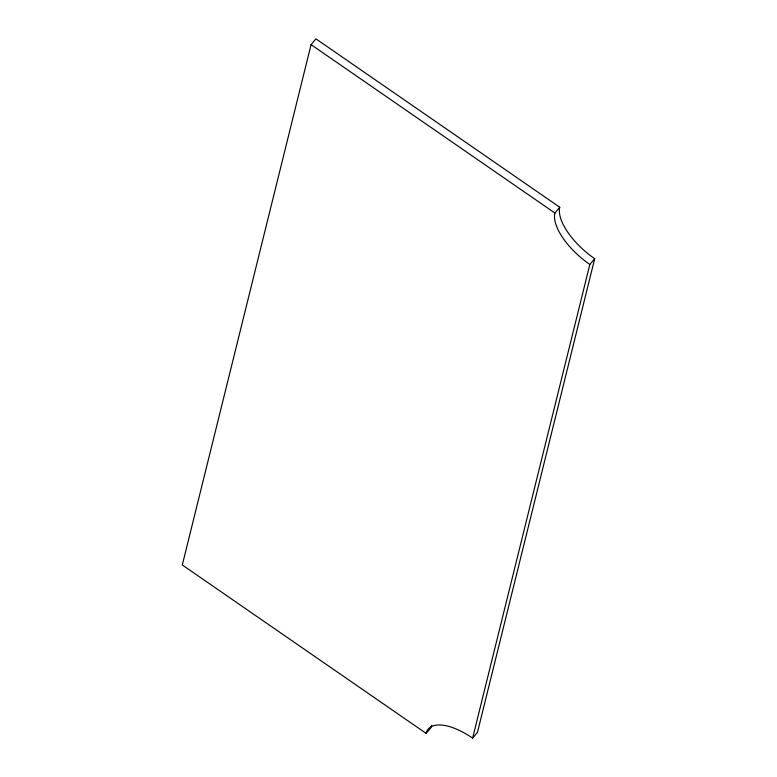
<?xml version="1.0" encoding="UTF-8"?>
<svg xmlns="http://www.w3.org/2000/svg" width="777" height="777" viewBox="0 0 777 777"><rect width="100%" height="100%" fill="white"/><g stroke="black" fill="none" stroke-linecap="round" stroke-linejoin="round"><path stroke-width="1.17" d="M311.082 44.629L182.304 564.966L426.136 733.371A50.379 22.077 40 0 1 472.62 738.15L477.466 732.371L594.696 258.692A50.379 22.077 40 0 1 559.761 207.245L315.928 38.85L311.082 44.629L554.914 213.034A50.379 22.077 40 0 0 589.84 264.481L472.62 738.15M554.914 213.034L559.761 207.245M589.84 264.481L594.696 258.692M426.136 733.371L430.992 727.593A50.379 22.077 40 0 1 431.74 725.456"/></g></svg>
